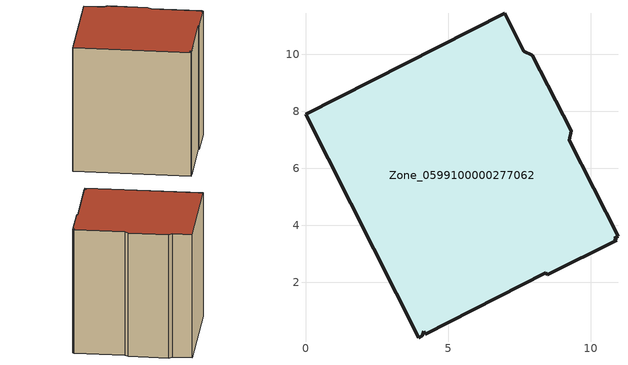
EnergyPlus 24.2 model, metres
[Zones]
Zone_0599100000277062
 floor ground (C_G): 4.2,0.17 4.14,0.28 4.09,0.12 3.97,0.06 0,7.89 6.99,11.43 7.66,10.11 7.95,9.97 9.33,7.31 9.26,6.98 10.96,3.61 10.83,3.54 10.92,3.48 8.49,2.25 8.43,2.32 z3.21
 wall outside (C_F): 9.26,6.98 9.33,7.31 7.95,9.97 7.66,10.11 6.99,11.43 0,7.89 3.97,0.06 4.09,0.12 4.14,0.28 4.2,0.17 8.43,2.32 8.49,2.25 10.92,3.48 10.83,3.54 10.96,3.61 9.26,6.98 z3.21:13.09
 roof outside (C_R): 8.43,2.32 8.49,2.25 10.92,3.48 10.83,3.54 10.96,3.61 9.26,6.98 9.33,7.31 7.95,9.97 7.66,10.11 6.99,11.43 0,7.89 3.97,0.06 4.09,0.12 4.14,0.28 4.2,0.17 z13.09
[BUILDING]
Pand.0599100000277062: North Axis=0; Terrain=City; Loads Convergence Tolerance Value=0.04; Temperature Convergence Tolerance Value=0.4; Solar Distribution=FullExterior; Maximum Number of Warmup Days=25; Minimum Number of Warmup Days=1
[Site:Location]
Rotterdam.The.Hague.AP_ZH_NLD Design_Conditions: Latitude=51.96; Longitude=4.45; Time Zone=1; Elevation=-4.5
[SITE:GROUNDTEMPERATURE:BUILDINGSURFACE]
18, 18, 18, 18, 18, 18, 18, 18, 18, 18, 18, 18
[MATERIAL] Thermal Absorptance=0.9; Solar Absorptance=0.7; Visible Absorptance=0.7
Name | Roughness | Thickness | Conductivity | Density | Specific Heat
G.TC.1946 | MediumSmooth | 0.15 | 1 | 540 | 1210
F.TC.1946 | Rough | 0.3 | 0.857143 | 1920 | 840
R.TC.1946 | MediumRough | 0.2 | 0.909091 | 1500 | 1000
[CONSTRUCTION]
C_G: G.TC.1946
C_F: F.TC.1946
C_R: R.TC.1946
[ZONE]
Zone_0599100000277062: Type=1; Multiplier=1; Ceiling Height=Autocalculate; Volume=Autocalculate; Floor Area=autocalculate; Part of Total Floor Area=Yes
[ZONEINFILTRATION:DESIGNFLOWRATE]
Infil_Zone_0599100000277062: Zone or ZoneList or Space or SpaceList=Zone_0599100000277062; Schedule=AlwaysOn; Design Flow Rate Calculation Method=Flow/Area; Flow Rate per Floor Area=0.003; Constant Term Coefficient=1; Temperature Term Coefficient=0; Velocity Term Coefficient=0; Velocity Squared Term Coefficient=0
[HVACTEMPLATE:ZONE:IDEALLOADSAIRSYSTEM]
Zone_0599100000277062: Maximum Heating Supply Air Temperature=50; Minimum Cooling Supply Air Temperature=13; Maximum Heating Supply Air Humidity Ratio=0.0156; Minimum Cooling Supply Air Humidity Ratio=0.0077; Heating Limit=NoLimit; Cooling Limit=NoLimit; Dehumidification Control Type=ConstantSensibleHeatRatio; Cooling Sensible Heat Ratio=0.7; Dehumidification Setpoint=60; Humidification Control Type=None; Humidification Setpoint=30; Outdoor Air Method=None; Outdoor Air Flow Rate per Person=0.00944; Outdoor Air Flow Rate per Zone Floor Area=0; Outdoor Air Flow Rate per Zone=0; Demand Controlled Ventilation Type=None; Outdoor Air Economizer Type=NoEconomizer; Heat Recovery Type=None; Sensible Heat Recovery Effectiveness=0.7; Latent Heat Recovery Effectiveness=0.65
[ZONECONTROL:THERMOSTAT]
ThermostatControl_Zone_0599100000277062: Zone or ZoneList=Zone_0599100000277062; Control Type Schedule=DualSetpointControlType; Control 1=Thermostat_Zone_0599100000277062; Temperature Difference Between Cutout And Setpoint=0
[THERMOSTATSETPOINT:DUALSETPOINT]
Thermostat_Zone_0599100000277062: Heating Setpoint Temperature Schedule=HeatingSetpoint_Zone_0599100000277062; Cooling Setpoint Temperature Schedule=CoolingSetpoint_Zone_0599100000277062
[SCHEDULE:COMPACT]
HeatingSetpoint_Zone_0599100000277062: Through: 12/31, For: AllDays, Until: 24:00, 21
CoolingSetpoint_Zone_0599100000277062: Through: 12/31, For: AllDays, Until: 24:00, 24
DualSetpointControlType: Through: 12/31, For: AllDays, Until: 24:00, 4
AlwaysOn: Through: 12/31, For: AllDays, Until: 24:00, 1
